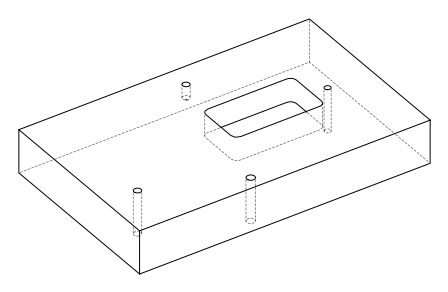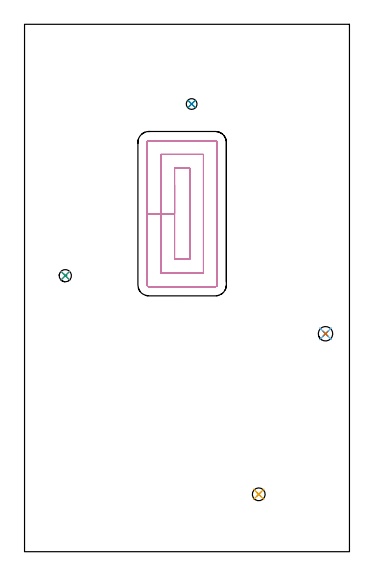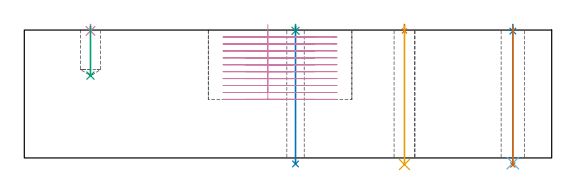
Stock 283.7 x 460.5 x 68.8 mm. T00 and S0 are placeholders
(PLAN: 10 operations, 6 tool changes, 19.8 min)
(1 SPOT_DRILL | STEP1HOLE | NXT0321_9005460120000 | 0.03 min | 0 mm3)
(2 SPOT_DRILL_1 | STEP1HOLE_1 | NXT0321_9005460120000 | 0.03 min | 3 mm3)
(3 SPOT_DRILL_2 | STEP1HOLE_2 | NXT0321_9005460120000 | 0.03 min | 1 mm3)
(4 SPOT_DRILL_3 | STEP1POCKET | NXT0321_9005460120000 | 0.03 min | 1 mm3)
(5 DRILL_THROUGH_HOLE_INTO_CENTER | STEP1HOLE | NXT0301_083 | 0.3 min | 6742 mm3)
(6 DRILL_THROUGH_HOLE_INTO_CENTER_1 | STEP1HOLE_1 | NXT0301_042 | 0.3 min | 2689 mm3)
(7 DRILL_TO_ENLARGE_THROUGH_HOLE | STEP1HOLE_1 | NXT0301_097 | 0.3 min | 5851 mm3)
(8 DRILL_THROUGH_HOLE_INTO_CENTER_2 | STEP1HOLE_2 | NXT0301_065 | 0.3 min | 4742 mm3)
(9 DRILL_BLIND_HOLE_INTO_CENTER | STEP1POCKET | UGT0301_219 | 0.11 min | 1997 mm3)
(10 MILL_RECTANGULAR_POCKET | POCKET_RECTANGULAR_STRAIGHT | NXT0201_012 | Follow Part, ap 4, ae 75% | 18.41 min | 410404 mm3)
(TOOL NXT0321_9005460120000 | NC Spot Drill, 142deg, 12mm, Carbide, Uncoated | D12 PA142 FL30 Z2)
(TOOL NXT0301_083 | Carbide Drill 11.2mm [860.1-1120-056A1-MM 2214] | D11.2 PA140 FL72 Z2)
(TOOL NXT0301_042 | Carbide Drill 7.1mm [860.1-0710-057A1-MM 2214] | D7.1 PA140 FL85 Z2)
(TOOL NXT0301_097 | Carbide Drill 12.6mm [860.1-1260-063A1-MM 2214] | D12.6 PA140 FL77 Z2)
(TOOL NXT0301_065 | Carbide Drill 9.4mm [860.1-0940-075A1-MM 2214] | D9.4 PA140 FL98 Z2)
(TOOL UGT0301_219 | Twist Drill 10.7 mm | D10.7 PA118 FL90 Z2)
(TOOL NXT0201_012 | ENDMILL 16mm [2P460-1600-NA 1630] | D16 FL38 Z6)
(OP 1 SPOT_DRILL)
G17 G21 G94 G90
T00 M6
G54
G17 G0 G90 X204.5 Y50.1 S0 M3
G43 Z78.8 H0
G94 G81 G98 Z68.309 F250. R71.8
G80
M5
M2
(OP 2 SPOT_DRILL_1)
G17 G21 G94 G90
T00 M6
G54
G17 G0 G90 X262.8 Y190.3 S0 M3
G43 Z78.8 H0
G94 G81 G98 Z68.249 F250. R71.8
G80
M5
M2
(OP 3 SPOT_DRILL_2)
G17 G21 G94 G90
T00 M6
G54
G17 G0 G90 X145.9 Y390.9 S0 M3
G43 Z78.8 H0
G94 G81 G98 Z68.395 F250. R71.8
G80
M5
M2
(OP 4 SPOT_DRILL_3)
G17 G21 G94 G90
T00 M6
G54
G17 G0 G90 X35.6 Y241. S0 M3
G43 Z78.8 H0
G94 G81 G98 Z68.339 F250. R71.8
G80
M5
M2
(OP 5 DRILL_THROUGH_HOLE_INTO_CENTER)
G17 G21 G94 G90
T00 M6
G54
G17 G0 G90 X204.5 Y50.1 S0 M3
G43 Z78.8 H1
G94 G73 G98 Z-3.538 F250. Q10.334 R70.8
G80
M5
M2
(OP 6 DRILL_THROUGH_HOLE_INTO_CENTER_1)
G17 G21 G94 G90
T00 M6
G54
G17 G0 G90 X262.8 Y190.3 S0 M3
G43 Z78.8 H1
G94 G73 G98 Z-2.792 F250. Q6.508 R70.8
G80
M5
M2
(OP 7 DRILL_TO_ENLARGE_THROUGH_HOLE)
G17 G21 G94 G90
T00 M6
G54
G17 G0 G90 X262.8 Y190.3 S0 M3
G43 Z78.8 H1
G94 G73 G98 Z-3.793 F250. Q12.099 R70.8
G80
M5
M2
(OP 8 DRILL_THROUGH_HOLE_INTO_CENTER_2)
G17 G21 G94 G90
T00 M6
G54
G17 G0 G90 X145.9 Y390.9 S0 M3
G43 Z78.8 H1
G94 G73 G98 Z-3.211 F250. Q9.001 R70.8
G80
M5
M2
(OP 9 DRILL_BLIND_HOLE_INTO_CENTER)
G17 G21 G94 G90
T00 M6
G54
G17 G0 G90 X35.6 Y241. S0 M3
G43 Z78.8 H0
G94 G81 G98 Z44.3 F250. R70.8
G80
M5
M2
(OP 10 MILL_RECTANGULAR_POCKET)
G17 G21 G94 G90
T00 M6
G54
G17 G0 G90 X131. Y320.267 S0 M3
G43 Z78.8 H1
Z71.8
G94 G1 Y295.15 Z65.07 F250.
Y255.4 F500.
X144.2
Y334.9
X131.
Y295.15
X119.
Y243.4
X156.2
Y346.9
X119.
Y295.15
X107.
Y232.9
G3 X108.5 Y231.4 R1.5
G1 X166.7
G3 X168.2 Y232.9 R1.5
G1 Y357.4
G3 X166.7 Y358.9 R1.5
G1 X108.5
G3 X107. Y357.4 R1.5
G1 Y295.15
Y294.15
G0 X131. Y320.267 Z68.07
G1 Y295.15 Z61.34 F250.
Y255.4 F500.
X144.2
Y334.9
X131.
Y295.15
X119.
Y243.4
X156.2
Y346.9
X119.
Y295.15
X107.
Y232.9
G3 X108.5 Y231.4 R1.5
G1 X166.7
G3 X168.2 Y232.9 R1.5
G1 Y357.4
G3 X166.7 Y358.9 R1.5
G1 X108.5
G3 X107. Y357.4 R1.5
G1 Y295.15
Y294.15
G0 X131. Y320.267 Z64.34
G1 Y295.15 Z57.61 F250.
Y255.4 F500.
X144.2
Y334.9
X131.
Y295.15
X119.
Y243.4
X156.2
Y346.9
X119.
Y295.15
X107.
Y232.9
G3 X108.5 Y231.4 R1.5
G1 X166.7
G3 X168.2 Y232.9 R1.5
G1 Y357.4
G3 X166.7 Y358.9 R1.5
G1 X108.5
G3 X107. Y357.4 R1.5
G1 Y295.15
Y294.15
G0 X131. Y320.267 Z60.61
G1 Y295.15 Z53.88 F250.
Y255.4 F500.
X144.2
Y334.9
X131.
Y295.15
X119.
Y243.4
X156.2
Y346.9
X119.
Y295.15
X107.
Y232.9
G3 X108.5 Y231.4 R1.5
G1 X166.7
G3 X168.2 Y232.9 R1.5
G1 Y357.4
G3 X166.7 Y358.9 R1.5
G1 X108.5
G3 X107. Y357.4 R1.5
G1 Y295.15
Y294.15
G0 X131. Y320.267 Z56.88
G1 Y295.15 Z50.15 F250.
Y255.4 F500.
X144.2
Y334.9
X131.
Y295.15
X119.
Y243.4
X156.2
Y346.9
X119.
Y295.15
X107.
Y232.9
G3 X108.5 Y231.4 R1.5
G1 X166.7
G3 X168.2 Y232.9 R1.5
G1 Y357.4
G3 X166.7 Y358.9 R1.5
G1 X108.5
G3 X107. Y357.4 R1.5
G1 Y295.15
Y294.15
G0 X131. Y320.267 Z53.15
G1 Y295.15 Z46.42 F250.
Y255.4 F500.
X144.2
Y334.9
X131.
Y295.15
X119.
Y243.4
X156.2
Y346.9
X119.
Y295.15
X107.
Y232.9
G3 X108.5 Y231.4 R1.5
G1 X166.7
G3 X168.2 Y232.9 R1.5
G1 Y357.4
G3 X166.7 Y358.9 R1.5
G1 X108.5
G3 X107. Y357.4 R1.5
G1 Y295.15
Y294.15
G0 X131. Y320.267 Z49.42
G1 Y295.15 Z42.69 F250.
Y255.4 F500.
X144.2
Y334.9
X131.
Y295.15
X119.
Y243.4
X156.2
Y346.9
X119.
Y295.15
X107.
Y232.9
G3 X108.5 Y231.4 R1.5
G1 X166.7
G3 X168.2 Y232.9 R1.5
G1 Y357.4
G3 X166.7 Y358.9 R1.5
G1 X108.5
G3 X107. Y357.4 R1.5
G1 Y295.15
Y294.15
G0 X131. Y320.267 Z45.69
G1 Y295.15 Z38.96 F250.
Y255.4 F500.
X144.2
Y334.9
X131.
Y295.15
X119.
Y243.4
X156.2
Y346.9
X119.
Y295.15
X107.
Y232.9
G3 X108.5 Y231.4 R1.5
G1 X166.7
G3 X168.2 Y232.9 R1.5
G1 Y357.4
G3 X166.7 Y358.9 R1.5
G1 X108.5
G3 X107. Y357.4 R1.5
G1 Y295.15
Y294.15
G0 X131. Y320.267 Z41.96
G1 Y295.15 Z35.23 F250.
Y255.4 F500.
X144.2
Y334.9
X131.
Y295.15
X119.
Y243.4
X156.2
Y346.9
X119.
Y295.15
X107.
Y232.9
G3 X108.5 Y231.4 R1.5
G1 X166.7
G3 X168.2 Y232.9 R1.5
G1 Y357.4
G3 X166.7 Y358.9 R1.5
G1 X108.5
G3 X107. Y357.4 R1.5
G1 Y295.15
Y294.15
G0 X131. Y320.267 Z38.23
G1 Y295.15 Z31.5 F250.
Y255.4 F500.
X144.2
Y334.9
X131.
Y295.15
X119.
Y243.4
X156.2
Y346.9
X119.
Y295.15
X107.
Y232.9
G3 X108.5 Y231.4 R1.5
G1 X166.7
G3 X168.2 Y232.9 R1.5
G1 Y357.4
G3 X166.7 Y358.9 R1.5
G1 X108.5
G3 X107. Y357.4 R1.5
G1 Y295.15
Y294.15
G0 Z78.8
M5
M2
